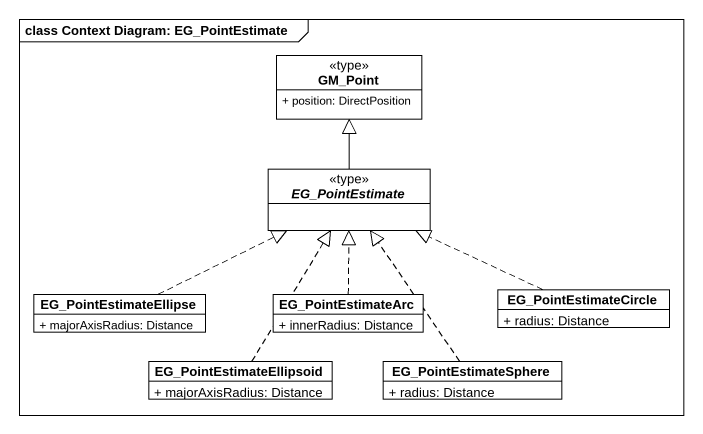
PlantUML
@startuml
mainframe class Context Diagram: EG_PointEstimate
hide circle
hide empty members
skinparam classAttributeIconSize 0
class GM_Point <<type>> {
  + position: DirectPosition
}
abstract class EG_PointEstimate <<type>>
class EG_PointEstimateEllipse {
  + majorAxisRadius: Distance
}
class EG_PointEstimateArc {
  + innerRadius: Distance
}
class EG_PointEstimateCircle {
  + radius: Distance
}
class EG_PointEstimateEllipsoid {
  + majorAxisRadius: Distance
}
class EG_PointEstimateSphere {
  + radius: Distance
}
EG_PointEstimate -up-|> GM_Point
EG_PointEstimateEllipse .right.|> EG_PointEstimate
EG_PointEstimateArc .up.|> EG_PointEstimate
EG_PointEstimateCircle .left.|> EG_PointEstimate
EG_PointEstimateEllipsoid .up.|> EG_PointEstimate
EG_PointEstimateSphere .up.|> EG_PointEstimate
@enduml
